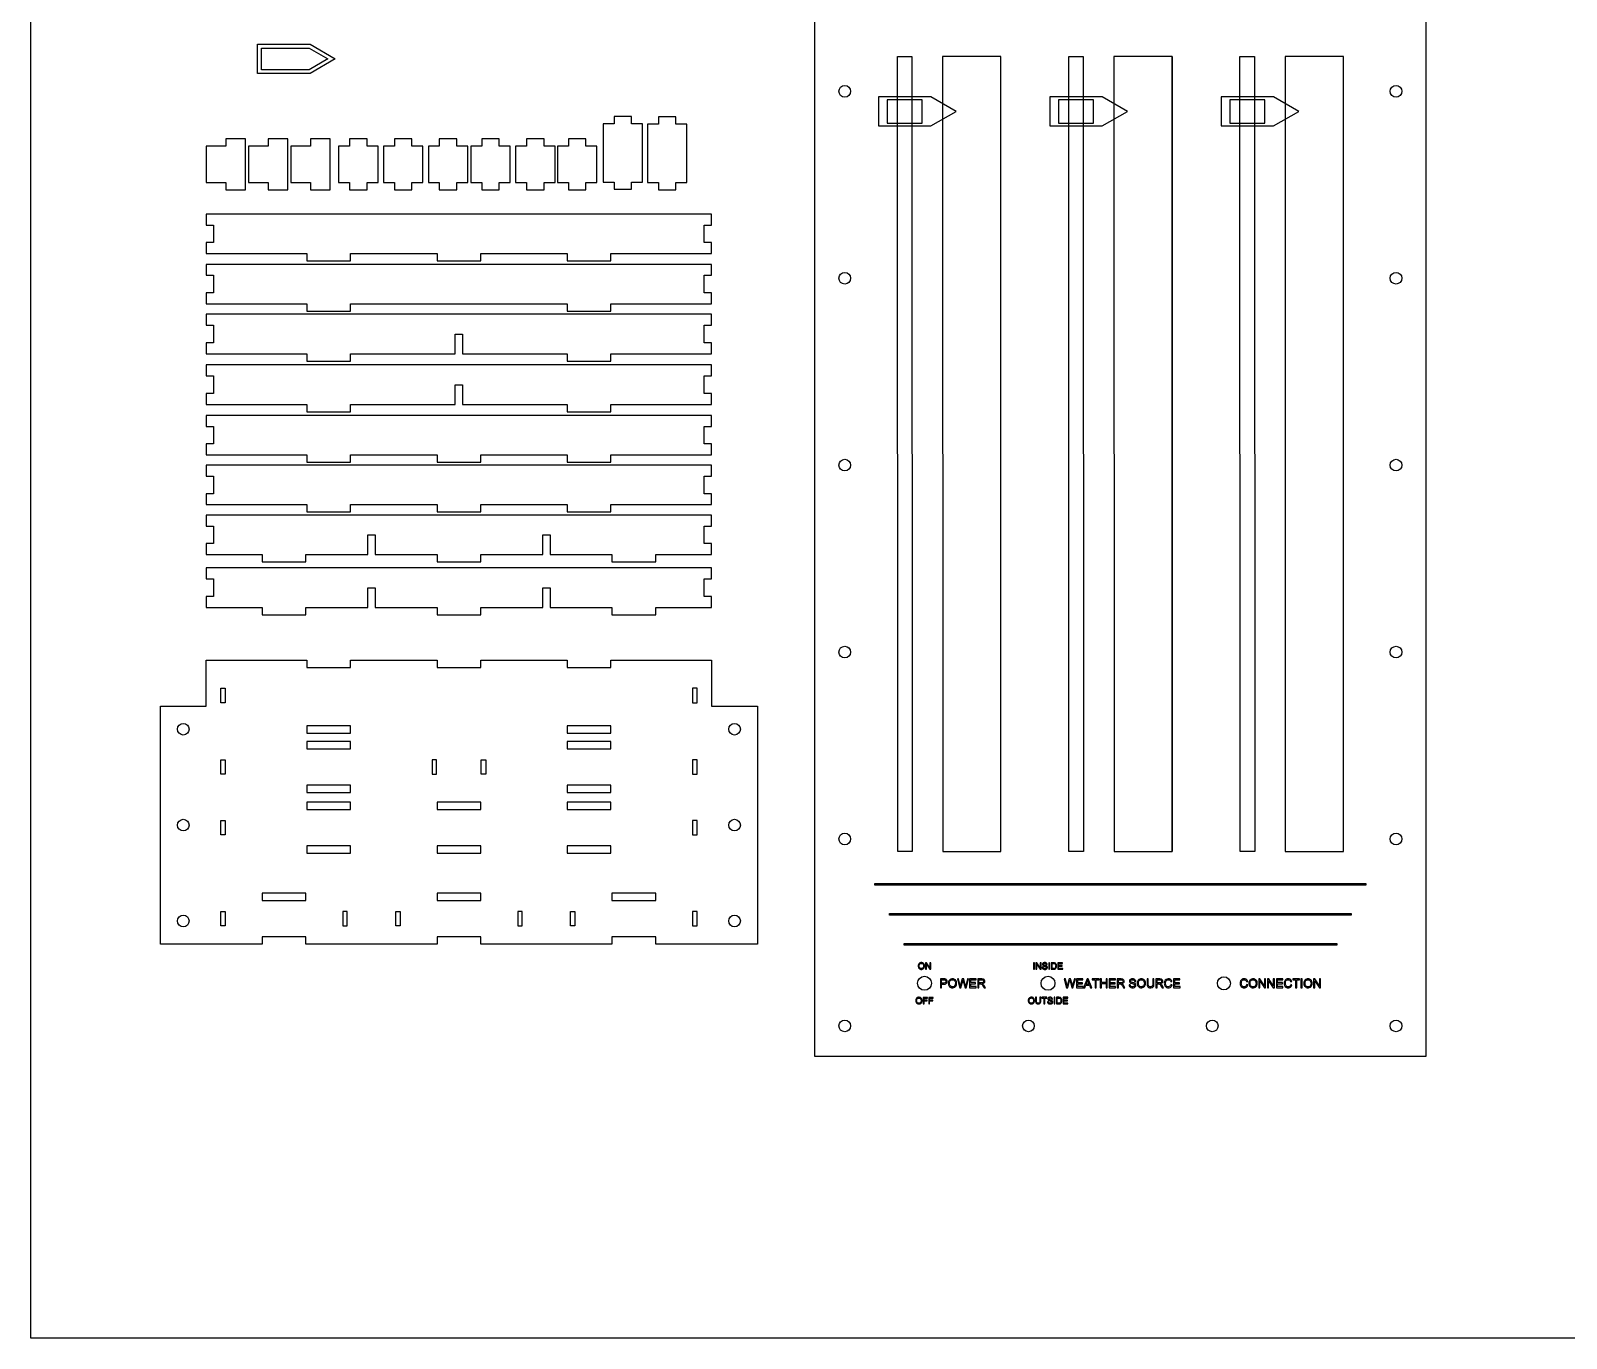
# Model space of a CAD drawing. Header units: inches. Extents: x 17799.5 to 17853.5, y 16359.4 to 16398.9.
# Drawn here: x 17799.5 to 17825.86, y 16359.42 to 16381.87 of the extents above; entities that cross this region are included whole.
import ezdxf

# ---------------------------------------------------------------- set-up
doc = ezdxf.new("R2010")
doc.units = ezdxf.units.IN
doc.header["$MEASUREMENT"] = 0

msp = doc.modelspace()

# ---------------------------------------------------------------- linework, layer by layer
at = {"color": 1, "linetype": 'ByBlock'}
for p, q in [((17819.095, 16381.432), (17819.098, 16367.781)), ((17803.191, 16379.268), (17803.191, 16379.268)), ((17803.918, 16379.268), (17803.918, 16379.268)), ((17804.645, 16379.268), (17804.645, 16379.268))]:
    msp.add_line(p, q, dxfattribs=at)
at = {"color": 3}
msp.add_lwpolyline([(17799.502, 16392.851), (17853.48, 16392.851), (17853.48, 16359.424), (17799.502, 16359.424)], close=True, dxfattribs=at)
at = {"color": 1, "linetype": 'ByBlock'}
for points in [[(17812.958, 16387.769), (17812.958, 16364.269), (17823.458, 16364.269), (17823.458, 16387.769)], [(17803.397, 16381.139), (17803.397, 16381.639), (17804.297, 16381.639), (17804.73, 16381.389), (17804.297, 16381.139)], [(17814.385, 16367.781), (17814.38, 16381.432), (17814.63, 16381.432), (17814.635, 16367.781)], [(17815.158, 16367.781), (17816.158, 16367.781), (17816.155, 16381.432), (17815.155, 16381.432)], [(17817.325, 16367.781), (17817.32, 16381.432), (17817.57, 16381.432), (17817.575, 16367.781)], [(17818.098, 16367.781), (17819.098, 16367.781), (17819.095, 16381.432), (17818.095, 16381.432)], [(17820.265, 16367.781), (17820.26, 16381.432), (17820.51, 16381.432), (17820.515, 16367.781)], [(17821.038, 16367.781), (17822.038, 16367.781), (17822.035, 16381.432), (17821.035, 16381.432)], [(17815.388, 16380.488), (17814.955, 16380.738), (17814.055, 16380.738), (17814.055, 16380.238), (17814.955, 16380.238)], [(17818.328, 16380.488), (17817.895, 16380.738), (17816.995, 16380.738), (17816.995, 16380.238), (17817.895, 16380.238)], [(17821.268, 16380.488), (17820.835, 16380.738), (17819.935, 16380.738), (17819.935, 16380.238), (17820.835, 16380.238)], [(17814.205, 16380.288), (17814.805, 16380.288), (17814.805, 16380.688), (17814.205, 16380.688)], [(17817.145, 16380.288), (17817.745, 16380.288), (17817.745, 16380.688), (17817.145, 16380.688)], [(17820.085, 16380.288), (17820.685, 16380.288), (17820.685, 16380.688), (17820.085, 16380.688)], [(17809.516, 16379.275), (17809.516, 16379.15), (17809.816, 16379.15), (17809.816, 16379.275), (17810.004, 16379.275), (17810.004, 16380.275), (17809.816, 16380.275), (17809.816, 16380.4), (17809.516, 16380.4), (17809.516, 16380.275), (17809.327, 16380.275), (17809.327, 16379.275)], [(17810.278, 16379.268), (17810.278, 16379.143), (17810.578, 16379.143), (17810.578, 16379.268), (17810.766, 16379.268), (17810.766, 16380.268), (17810.578, 16380.268), (17810.578, 16380.393), (17810.278, 16380.393), (17810.278, 16380.268), (17810.089, 16380.268), (17810.089, 16379.268)], [(17804.975, 16379.143), (17805.275, 16379.143), (17805.275, 16379.268), (17805.464, 16379.268), (17805.464, 16379.893), (17805.275, 16379.893), (17805.275, 16380.018), (17804.975, 16380.018), (17804.975, 16379.893), (17804.787, 16379.893), (17804.787, 16379.268), (17804.975, 16379.268)], [(17805.745, 16379.143), (17806.045, 16379.143), (17806.045, 16379.268), (17806.233, 16379.268), (17806.233, 16379.893), (17806.045, 16379.893), (17806.045, 16380.018), (17805.745, 16380.018), (17805.745, 16379.893), (17805.556, 16379.893), (17805.556, 16379.268), (17805.745, 16379.268)], [(17806.516, 16379.143), (17806.816, 16379.143), (17806.816, 16379.268), (17807.005, 16379.268), (17807.005, 16379.893), (17806.816, 16379.893), (17806.816, 16380.018), (17806.516, 16380.018), (17806.516, 16379.893), (17806.328, 16379.893), (17806.328, 16379.268), (17806.516, 16379.268)], [(17807.246, 16379.143), (17807.546, 16379.143), (17807.546, 16379.268), (17807.734, 16379.268), (17807.734, 16379.893), (17807.546, 16379.893), (17807.546, 16380.018), (17807.246, 16380.018), (17807.246, 16379.893), (17807.057, 16379.893), (17807.057, 16379.268), (17807.246, 16379.268)], [(17808.015, 16379.143), (17808.315, 16379.143), (17808.315, 16379.268), (17808.503, 16379.268), (17808.503, 16379.893), (17808.315, 16379.893), (17808.315, 16380.018), (17808.015, 16380.018), (17808.015, 16379.893), (17807.826, 16379.893), (17807.826, 16379.268), (17808.015, 16379.268)], [(17808.733, 16379.143), (17809.033, 16379.143), (17809.033, 16379.268), (17809.221, 16379.268), (17809.221, 16379.893), (17809.033, 16379.893), (17809.033, 16380.018), (17808.733, 16380.018), (17808.733, 16379.893), (17808.544, 16379.893), (17808.544, 16379.268), (17808.733, 16379.268)], [(17802.514, 16378.537), (17802.639, 16378.537), (17802.639, 16378.237), (17802.514, 16378.237), (17802.514, 16378.048), (17804.241, 16378.048), (17804.241, 16377.923), (17804.991, 16377.923), (17804.991, 16378.048), (17806.477, 16378.048), (17806.477, 16377.923), (17807.227, 16377.923), (17807.227, 16378.048), (17808.713, 16378.048), (17808.713, 16377.923), (17809.463, 16377.923), (17809.463, 16378.048), (17811.19, 16378.048), (17811.19, 16378.237), (17811.065, 16378.237), (17811.065, 16378.537), (17811.19, 16378.537), (17811.19, 16378.725), (17802.514, 16378.725)], [(17802.514, 16377.673), (17802.639, 16377.673), (17802.639, 16377.373), (17802.514, 16377.373), (17802.514, 16377.184), (17804.241, 16377.184), (17804.241, 16377.059), (17804.991, 16377.059), (17804.991, 16377.184), (17808.713, 16377.184), (17808.713, 16377.059), (17809.463, 16377.059), (17809.463, 16377.184), (17811.19, 16377.184), (17811.19, 16377.373), (17811.065, 16377.373), (17811.065, 16377.673), (17811.19, 16377.673), (17811.19, 16377.861), (17802.514, 16377.861)], [(17806.79, 16376.327), (17806.79, 16376.665), (17806.915, 16376.665), (17806.915, 16376.327), (17808.713, 16376.327), (17808.713, 16376.202), (17809.463, 16376.202), (17809.463, 16376.327), (17811.19, 16376.327), (17811.19, 16376.515), (17811.065, 16376.515), (17811.065, 16376.815), (17811.19, 16376.815), (17811.19, 16377.004), (17802.514, 16377.004), (17802.514, 16376.815), (17802.639, 16376.815), (17802.639, 16376.515), (17802.514, 16376.515), (17802.514, 16376.327), (17804.241, 16376.327), (17804.241, 16376.202), (17804.991, 16376.202), (17804.991, 16376.327)], [(17806.79, 16375.457), (17806.79, 16375.795), (17806.915, 16375.795), (17806.915, 16375.457), (17808.713, 16375.457), (17808.713, 16375.332), (17809.463, 16375.332), (17809.463, 16375.457), (17811.19, 16375.457), (17811.19, 16375.645), (17811.065, 16375.645), (17811.065, 16375.945), (17811.19, 16375.945), (17811.19, 16376.134), (17802.514, 16376.134), (17802.514, 16375.945), (17802.639, 16375.945), (17802.639, 16375.645), (17802.514, 16375.645), (17802.514, 16375.457), (17804.241, 16375.457), (17804.241, 16375.332), (17804.991, 16375.332), (17804.991, 16375.457)], [(17802.514, 16375.08), (17802.639, 16375.08), (17802.639, 16374.78), (17802.514, 16374.78), (17802.514, 16374.591), (17804.241, 16374.591), (17804.241, 16374.466), (17804.991, 16374.466), (17804.991, 16374.591), (17806.477, 16374.591), (17806.477, 16374.466), (17807.227, 16374.466), (17807.227, 16374.591), (17808.713, 16374.591), (17808.713, 16374.466), (17809.463, 16374.466), (17809.463, 16374.591), (17811.19, 16374.591), (17811.19, 16374.78), (17811.065, 16374.78), (17811.065, 16375.08), (17811.19, 16375.08), (17811.19, 16375.268), (17802.514, 16375.268)], [(17802.514, 16374.224), (17802.639, 16374.224), (17802.639, 16373.924), (17802.514, 16373.924), (17802.514, 16373.736), (17804.241, 16373.736), (17804.241, 16373.611), (17804.991, 16373.611), (17804.991, 16373.736), (17806.477, 16373.736), (17806.477, 16373.611), (17807.227, 16373.611), (17807.227, 16373.736), (17808.713, 16373.736), (17808.713, 16373.611), (17809.463, 16373.611), (17809.463, 16373.736), (17811.19, 16373.736), (17811.19, 16373.924), (17811.065, 16373.924), (17811.065, 16374.224), (17811.19, 16374.224), (17811.19, 16374.413), (17802.514, 16374.413)], [(17805.288, 16373.219), (17805.413, 16373.219), (17805.413, 16372.88), (17806.477, 16372.88), (17806.477, 16372.755), (17807.227, 16372.755), (17807.227, 16372.88), (17808.291, 16372.88), (17808.291, 16373.219), (17808.416, 16373.219), (17808.416, 16372.88), (17809.48, 16372.88), (17809.48, 16372.755), (17810.23, 16372.755), (17810.23, 16372.88), (17811.19, 16372.88), (17811.19, 16373.069), (17811.065, 16373.069), (17811.065, 16373.369), (17811.19, 16373.369), (17811.19, 16373.557), (17802.514, 16373.557), (17802.514, 16373.369), (17802.639, 16373.369), (17802.639, 16373.069), (17802.514, 16373.069), (17802.514, 16372.88), (17803.475, 16372.88), (17803.475, 16372.755), (17804.225, 16372.755), (17804.225, 16372.88), (17805.288, 16372.88)], [(17805.288, 16372.31), (17805.413, 16372.31), (17805.413, 16371.972), (17806.477, 16371.972), (17806.477, 16371.847), (17807.227, 16371.847), (17807.227, 16371.972), (17808.291, 16371.972), (17808.291, 16372.31), (17808.416, 16372.31), (17808.416, 16371.972), (17809.48, 16371.972), (17809.48, 16371.847), (17810.23, 16371.847), (17810.23, 16371.972), (17811.19, 16371.972), (17811.19, 16372.16), (17811.065, 16372.16), (17811.065, 16372.46), (17811.19, 16372.46), (17811.19, 16372.649), (17802.514, 16372.649), (17802.514, 16372.46), (17802.639, 16372.46), (17802.639, 16372.16), (17802.514, 16372.16), (17802.514, 16371.972), (17803.475, 16371.972), (17803.475, 16371.847), (17804.225, 16371.847), (17804.225, 16371.972), (17805.288, 16371.972)], [(17806.477, 16371.065), (17806.477, 16370.94), (17807.227, 16370.94), (17807.227, 16371.065), (17808.713, 16371.065), (17808.713, 16370.94), (17809.463, 16370.94), (17809.463, 16371.065), (17811.19, 16371.065), (17811.19, 16370.278), (17811.977, 16370.278), (17811.977, 16366.19), (17810.23, 16366.19), (17810.23, 16366.315), (17809.48, 16366.315), (17809.48, 16366.19), (17807.227, 16366.19), (17807.227, 16366.315), (17806.477, 16366.315), (17806.477, 16366.19), (17804.225, 16366.19), (17804.225, 16366.315), (17803.475, 16366.315), (17803.475, 16366.19), (17801.727, 16366.19), (17801.727, 16370.278), (17802.514, 16370.278), (17802.514, 16371.065), (17804.241, 16371.065), (17804.241, 16370.94), (17804.991, 16370.94), (17804.991, 16371.065)], [(17802.839, 16370.335), (17802.764, 16370.335), (17802.764, 16370.585), (17802.839, 16370.585)], [(17810.865, 16370.335), (17810.94, 16370.335), (17810.94, 16370.585), (17810.865, 16370.585)], [(17804.241, 16369.815), (17804.991, 16369.815), (17804.991, 16369.94), (17804.241, 16369.94)], [(17808.713, 16369.815), (17809.463, 16369.815), (17809.463, 16369.94), (17808.713, 16369.94)], [(17804.241, 16369.544), (17804.991, 16369.544), (17804.991, 16369.669), (17804.241, 16369.669)], [(17808.713, 16369.544), (17809.463, 16369.544), (17809.463, 16369.669), (17808.713, 16369.669)], [(17802.839, 16369.106), (17802.764, 16369.106), (17802.764, 16369.356), (17802.839, 16369.356)], [(17806.393, 16369.106), (17806.468, 16369.106), (17806.468, 16369.356), (17806.393, 16369.356)], [(17807.312, 16369.106), (17807.237, 16369.106), (17807.237, 16369.356), (17807.312, 16369.356)], [(17810.865, 16369.106), (17810.94, 16369.106), (17810.94, 16369.356), (17810.865, 16369.356)], [(17804.241, 16368.794), (17804.991, 16368.794), (17804.991, 16368.919), (17804.241, 16368.919)], [(17808.713, 16368.794), (17809.463, 16368.794), (17809.463, 16368.919), (17808.713, 16368.919)], [(17804.241, 16368.503), (17804.991, 16368.503), (17804.991, 16368.628), (17804.241, 16368.628)], [(17806.477, 16368.503), (17807.227, 16368.503), (17807.227, 16368.628), (17806.477, 16368.628)], [(17808.713, 16368.503), (17809.463, 16368.503), (17809.463, 16368.628), (17808.713, 16368.628)], [(17802.839, 16368.065), (17802.764, 16368.065), (17802.764, 16368.315), (17802.839, 16368.315)], [(17810.865, 16368.065), (17810.94, 16368.065), (17810.94, 16368.315), (17810.865, 16368.315)], [(17804.241, 16367.753), (17804.991, 16367.753), (17804.991, 16367.878), (17804.241, 16367.878)], [(17806.477, 16367.753), (17807.227, 16367.753), (17807.227, 16367.878), (17806.477, 16367.878)], [(17808.713, 16367.753), (17809.463, 16367.753), (17809.463, 16367.878), (17808.713, 16367.878)], [(17803.475, 16366.94), (17804.225, 16366.94), (17804.225, 16367.065), (17803.475, 16367.065)], [(17806.477, 16366.94), (17807.227, 16366.94), (17807.227, 16367.065), (17806.477, 16367.065)], [(17809.48, 16366.94), (17810.23, 16366.94), (17810.23, 16367.065), (17809.48, 16367.065)], [(17802.839, 16366.503), (17802.764, 16366.503), (17802.764, 16366.753), (17802.839, 16366.753)], [(17804.86, 16366.503), (17804.935, 16366.503), (17804.935, 16366.753), (17804.86, 16366.753)], [(17805.842, 16366.503), (17805.767, 16366.503), (17805.767, 16366.753), (17805.842, 16366.753)], [(17807.863, 16366.503), (17807.938, 16366.503), (17807.938, 16366.753), (17807.863, 16366.753)], [(17808.844, 16366.503), (17808.769, 16366.503), (17808.769, 16366.753), (17808.844, 16366.753)], [(17810.865, 16366.503), (17810.94, 16366.503), (17810.94, 16366.753), (17810.865, 16366.753)]]:
    msp.add_lwpolyline(points, close=True, dxfattribs=at)
at = {"color": 2, "linetype": 'ByBlock'}
for points in [[(17803.462, 16381.203), (17803.462, 16381.574), (17804.28, 16381.574), (17804.602, 16381.389), (17804.28, 16381.203)], [(17813.995, 16367.233), (17822.421, 16367.233), (17822.421, 16367.203), (17813.995, 16367.203)], [(17814.245, 16366.718), (17822.171, 16366.718), (17822.171, 16366.688), (17814.245, 16366.688)], [(17814.495, 16366.203), (17821.921, 16366.203), (17821.921, 16366.173), (17814.495, 16366.173)]]:
    msp.add_lwpolyline(points, close=True, dxfattribs=at)
at = {"color": 1, "linetype": 'ByBlock'}
for points in [[(17803.191, 16380.018), (17802.853, 16380.018), (17802.853, 16379.893), (17802.514, 16379.893), (17802.514, 16379.268)], [(17802.514, 16379.268), (17802.853, 16379.268), (17802.853, 16379.143), (17803.191, 16379.143), (17803.191, 16380.018)], [(17803.918, 16380.018), (17803.58, 16380.018), (17803.58, 16379.893), (17803.241, 16379.893), (17803.241, 16379.268)], [(17803.241, 16379.268), (17803.58, 16379.268), (17803.58, 16379.143), (17803.918, 16379.143), (17803.918, 16380.018)], [(17804.645, 16380.018), (17804.307, 16380.018), (17804.307, 16379.893), (17803.968, 16379.893), (17803.968, 16379.268)], [(17803.968, 16379.268), (17804.307, 16379.268), (17804.307, 16379.143), (17804.645, 16379.143), (17804.645, 16380.018)]]:
    msp.add_lwpolyline(points, dxfattribs=at)
at = {"color": 2, "linetype": 'ByBlock', "flags": 128}
for points in [[(17814.845, 16365.819), (17814.844, 16365.826), (17814.843, 16365.833), (17814.841, 16365.84), (17814.838, 16365.846), (17814.838, 16365.846), (17814.834, 16365.852), (17814.83, 16365.858), (17814.825, 16365.863), (17814.819, 16365.867), (17814.818, 16365.867), (17814.812, 16365.87), (17814.805, 16365.872), (17814.798, 16365.874), (17814.791, 16365.874), (17814.789, 16365.874), (17814.782, 16365.874), (17814.775, 16365.872), (17814.769, 16365.87), (17814.763, 16365.867), (17814.757, 16365.863), (17814.752, 16365.858), (17814.749, 16365.854), (17814.745, 16365.849), (17814.742, 16365.843), (17814.74, 16365.837), (17814.738, 16365.83), (17814.737, 16365.822), (17814.737, 16365.814), (17814.737, 16365.814), (17814.737, 16365.807), (17814.739, 16365.8), (17814.741, 16365.793), (17814.744, 16365.786), (17814.744, 16365.786), (17814.747, 16365.78), (17814.752, 16365.774), (17814.757, 16365.769), (17814.763, 16365.765), (17814.764, 16365.764), (17814.77, 16365.762), (17814.776, 16365.759), (17814.784, 16365.758), (17814.791, 16365.758), (17814.798, 16365.758), (17814.805, 16365.759), (17814.812, 16365.762), (17814.818, 16365.764), (17814.819, 16365.765), (17814.824, 16365.768), (17814.829, 16365.773), (17814.834, 16365.779), (17814.838, 16365.785), (17814.839, 16365.788), (17814.841, 16365.794), (17814.843, 16365.801), (17814.844, 16365.808), (17814.845, 16365.816)], [(17814.829, 16365.814), (17814.829, 16365.807), (17814.827, 16365.799), (17814.825, 16365.793), (17814.822, 16365.787), (17814.819, 16365.782), (17814.816, 16365.78), (17814.811, 16365.776), (17814.805, 16365.773), (17814.798, 16365.771), (17814.791, 16365.77), (17814.788, 16365.77), (17814.781, 16365.771), (17814.775, 16365.774), (17814.769, 16365.777), (17814.763, 16365.782), (17814.76, 16365.787), (17814.756, 16365.792), (17814.754, 16365.799), (17814.753, 16365.806), (17814.752, 16365.814), (17814.752, 16365.819), (17814.753, 16365.827), (17814.755, 16365.835), (17814.757, 16365.841), (17814.76, 16365.846), (17814.764, 16365.85), (17814.765, 16365.852), (17814.771, 16365.856), (17814.777, 16365.859), (17814.784, 16365.861), (17814.791, 16365.861), (17814.798, 16365.86), (17814.805, 16365.859), (17814.811, 16365.856), (17814.817, 16365.851), (17814.821, 16365.846), (17814.825, 16365.84), (17814.826, 16365.837), (17814.828, 16365.83), (17814.829, 16365.823), (17814.829, 16365.816)], [(17814.938, 16365.872), (17814.938, 16365.784), (17814.879, 16365.872), (17814.864, 16365.872), (17814.864, 16365.759), (17814.878, 16365.759), (17814.878, 16365.848), (17814.937, 16365.759), (17814.952, 16365.759), (17814.952, 16365.872)], [(17816.731, 16365.872), (17816.716, 16365.872), (17816.716, 16365.76), (17816.731, 16365.76)], [(17816.832, 16365.872), (17816.832, 16365.784), (17816.772, 16365.872), (17816.757, 16365.872), (17816.757, 16365.76), (17816.771, 16365.76), (17816.771, 16365.848), (17816.831, 16365.76), (17816.846, 16365.76), (17816.846, 16365.872)], [(17816.955, 16365.797), (17816.951, 16365.807), (17816.946, 16365.812), (17816.936, 16365.819), (17816.935, 16365.819), (17816.925, 16365.822), (17816.911, 16365.826), (17816.91, 16365.826), (17816.896, 16365.83), (17816.889, 16365.834), (17816.884, 16365.844), (17816.885, 16365.846), (17816.891, 16365.856), (17816.898, 16365.859), (17816.91, 16365.861), (17816.921, 16365.86), (17816.93, 16365.855), (17816.934, 16365.85), (17816.938, 16365.839), (17816.952, 16365.84), (17816.951, 16365.848), (17816.947, 16365.858), (17816.942, 16365.864), (17816.932, 16365.87), (17816.922, 16365.873), (17816.91, 16365.874), (17816.9, 16365.873), (17816.889, 16365.87), (17816.883, 16365.867), (17816.875, 16365.859), (17816.872, 16365.854), (17816.87, 16365.843), (17816.87, 16365.84), (17816.874, 16365.829), (17816.877, 16365.825), (17816.886, 16365.818), (17816.895, 16365.815), (17816.908, 16365.812), (17816.919, 16365.809), (17816.928, 16365.806), (17816.929, 16365.805), (17816.938, 16365.799), (17816.941, 16365.79), (17816.938, 16365.78), (17816.937, 16365.78), (17816.928, 16365.773), (17816.925, 16365.772), (17816.913, 16365.771), (17816.907, 16365.771), (17816.896, 16365.774), (17816.893, 16365.776), (17816.884, 16365.783), (17816.883, 16365.785), (17816.88, 16365.797), (17816.866, 16365.796), (17816.867, 16365.786), (17816.872, 16365.775), (17816.878, 16365.768), (17816.888, 16365.762), (17816.891, 16365.761), (17816.901, 16365.758), (17816.914, 16365.757), (17816.925, 16365.758), (17816.936, 16365.762), (17816.943, 16365.766), (17816.95, 16365.774), (17816.953, 16365.78), (17816.955, 16365.791)], [(17816.993, 16365.872), (17816.978, 16365.872), (17816.978, 16365.76), (17816.993, 16365.76)], [(17817.112, 16365.821), (17817.111, 16365.833), (17817.108, 16365.843), (17817.108, 16365.844), (17817.102, 16365.854), (17817.095, 16365.863), (17817.089, 16365.866), (17817.078, 16365.87), (17817.071, 16365.872), (17817.058, 16365.872), (17817.019, 16365.872), (17817.019, 16365.76), (17817.067, 16365.76), (17817.078, 16365.761), (17817.081, 16365.762), (17817.092, 16365.767), (17817.094, 16365.769), (17817.102, 16365.777), (17817.105, 16365.782), (17817.109, 16365.794), (17817.112, 16365.804), (17817.112, 16365.816)], [(17817.096, 16365.805), (17817.094, 16365.795), (17817.092, 16365.79), (17817.086, 16365.781), (17817.076, 16365.775), (17817.071, 16365.774), (17817.058, 16365.773), (17817.034, 16365.773), (17817.034, 16365.859), (17817.058, 16365.859), (17817.068, 16365.858), (17817.077, 16365.856), (17817.084, 16365.853), (17817.091, 16365.844), (17817.093, 16365.84), (17817.096, 16365.83), (17817.097, 16365.817)], [(17817.148, 16365.773), (17817.148, 16365.811), (17817.21, 16365.811), (17817.21, 16365.824), (17817.148, 16365.824), (17817.148, 16365.859), (17817.214, 16365.859), (17817.214, 16365.872), (17817.133, 16365.872), (17817.133, 16365.76), (17817.217, 16365.76), (17817.217, 16365.773)], [(17815.232, 16365.535), (17815.234, 16365.55), (17815.234, 16365.556), (17815.23, 16365.571), (17815.228, 16365.574), (17815.217, 16365.585), (17815.214, 16365.587), (17815.199, 16365.592), (17815.193, 16365.593), (17815.176, 16365.594), (17815.12, 16365.594), (17815.12, 16365.443), (17815.139, 16365.443), (17815.139, 16365.504), (17815.18, 16365.504), (17815.198, 16365.506), (17815.212, 16365.511), (17815.222, 16365.518), (17815.225, 16365.522)], [(17815.213, 16365.542), (17815.205, 16365.529), (17815.196, 16365.524), (17815.178, 16365.522), (17815.139, 16365.522), (17815.139, 16365.576), (17815.182, 16365.576), (17815.197, 16365.574), (17815.209, 16365.566), (17815.21, 16365.564), (17815.214, 16365.549)], [(17815.396, 16365.529), (17815.393, 16365.544), (17815.388, 16365.559), (17815.384, 16365.565), (17815.375, 16365.577), (17815.362, 16365.586), (17815.355, 16365.59), (17815.341, 16365.595), (17815.325, 16365.596), (17815.312, 16365.595), (17815.298, 16365.591), (17815.285, 16365.585), (17815.274, 16365.575), (17815.272, 16365.573), (17815.264, 16365.562), (17815.258, 16365.548), (17815.254, 16365.534), (17815.253, 16365.517), (17815.254, 16365.508), (17815.257, 16365.493), (17815.262, 16365.479), (17815.266, 16365.472), (17815.275, 16365.46), (17815.287, 16365.451), (17815.295, 16365.447), (17815.31, 16365.442), (17815.325, 16365.441), (17815.332, 16365.441), (17815.348, 16365.444), (17815.361, 16365.45), (17815.368, 16365.454), (17815.379, 16365.464), (17815.387, 16365.477), (17815.392, 16365.487), (17815.396, 16365.502), (17815.397, 16365.518)], [(17815.377, 16365.516), (17815.374, 16365.499), (17815.37, 16365.485), (17815.362, 16365.473), (17815.354, 16365.466), (17815.341, 16365.46), (17815.325, 16365.458), (17815.314, 16365.459), (17815.3, 16365.464), (17815.288, 16365.473), (17815.28, 16365.486), (17815.275, 16365.5), (17815.274, 16365.516), (17815.274, 16365.524), (17815.276, 16365.541), (17815.282, 16365.554), (17815.289, 16365.565), (17815.297, 16365.571), (17815.31, 16365.577), (17815.325, 16365.579), (17815.338, 16365.577), (17815.352, 16365.572), (17815.362, 16365.564), (17815.37, 16365.55), (17815.371, 16365.549), (17815.375, 16365.535), (17815.377, 16365.518)], [(17815.558, 16365.497), (17815.558, 16365.494), (17815.554, 16365.478), (17815.551, 16365.464), (17815.549, 16365.471), (17815.547, 16365.486), (17815.543, 16365.501), (17815.539, 16365.517), (17815.518, 16365.594), (17815.494, 16365.594), (17815.465, 16365.492), (17815.463, 16365.484), (17815.458, 16365.464), (17815.456, 16365.48), (17815.452, 16365.495), (17815.429, 16365.594), (17815.409, 16365.594), (17815.449, 16365.443), (17815.469, 16365.443), (17815.501, 16365.558), (17815.501, 16365.56), (17815.505, 16365.576), (17815.505, 16365.574), (17815.51, 16365.558), (17815.541, 16365.443), (17815.56, 16365.443), (17815.602, 16365.594), (17815.582, 16365.594)], [(17815.64, 16365.461), (17815.64, 16365.512), (17815.723, 16365.512), (17815.723, 16365.53), (17815.64, 16365.53), (17815.64, 16365.576), (17815.729, 16365.576), (17815.729, 16365.594), (17815.62, 16365.594), (17815.62, 16365.443), (17815.733, 16365.443), (17815.733, 16365.461)], [(17815.879, 16365.561), (17815.874, 16365.575), (17815.869, 16365.581), (17815.857, 16365.589), (17815.844, 16365.592), (17815.827, 16365.594), (17815.76, 16365.594), (17815.76, 16365.443), (17815.78, 16365.443), (17815.78, 16365.51), (17815.803, 16365.51), (17815.814, 16365.509), (17815.823, 16365.505), (17815.834, 16365.495), (17815.838, 16365.489), (17815.848, 16365.475), (17815.867, 16365.443), (17815.892, 16365.443), (17815.866, 16365.484), (17815.86, 16365.493), (17815.85, 16365.504), (17815.838, 16365.512), (17815.844, 16365.513), (17815.859, 16365.518), (17815.87, 16365.525), (17815.878, 16365.537), (17815.88, 16365.553)], [(17815.86, 16365.553), (17815.856, 16365.539), (17815.844, 16365.53), (17815.839, 16365.529), (17815.823, 16365.527), (17815.78, 16365.527), (17815.78, 16365.577), (17815.827, 16365.577), (17815.84, 16365.576), (17815.852, 16365.57), (17815.855, 16365.566)], [(17817.417, 16365.594), (17817.393, 16365.497), (17817.391, 16365.494), (17817.388, 16365.479), (17817.385, 16365.464), (17817.384, 16365.471), (17817.378, 16365.501), (17817.373, 16365.518), (17817.352, 16365.594), (17817.328, 16365.594), (17817.3, 16365.492), (17817.297, 16365.485), (17817.293, 16365.464), (17817.293, 16365.465), (17817.287, 16365.495), (17817.264, 16365.594), (17817.243, 16365.594), (17817.284, 16365.443), (17817.303, 16365.443), (17817.334, 16365.558), (17817.336, 16365.56), (17817.339, 16365.574), (17817.34, 16365.574), (17817.345, 16365.558), (17817.376, 16365.443), (17817.394, 16365.443), (17817.436, 16365.594)], [(17817.475, 16365.461), (17817.475, 16365.512), (17817.558, 16365.512), (17817.558, 16365.529), (17817.475, 16365.529), (17817.475, 16365.576), (17817.564, 16365.576), (17817.564, 16365.594), (17817.454, 16365.594), (17817.454, 16365.443), (17817.567, 16365.443), (17817.567, 16365.461)], [(17817.657, 16365.594), (17817.636, 16365.594), (17817.577, 16365.443), (17817.6, 16365.443), (17817.616, 16365.489), (17817.678, 16365.489), (17817.695, 16365.443), (17817.718, 16365.443)], [(17817.672, 16365.506), (17817.621, 16365.506), (17817.637, 16365.549), (17817.642, 16365.563), (17817.646, 16365.577), (17817.646, 16365.576), (17817.651, 16365.563), (17817.657, 16365.546)], [(17817.791, 16365.576), (17817.842, 16365.576), (17817.842, 16365.594), (17817.722, 16365.594), (17817.722, 16365.576), (17817.772, 16365.576), (17817.772, 16365.443), (17817.791, 16365.443)], [(17817.961, 16365.443), (17817.98, 16365.443), (17817.98, 16365.594), (17817.961, 16365.594), (17817.961, 16365.531), (17817.883, 16365.531), (17817.883, 16365.594), (17817.863, 16365.594), (17817.863, 16365.443), (17817.883, 16365.443), (17817.883, 16365.515), (17817.961, 16365.515)], [(17818.034, 16365.461), (17818.034, 16365.512), (17818.116, 16365.512), (17818.116, 16365.529), (17818.034, 16365.529), (17818.034, 16365.576), (17818.122, 16365.576), (17818.122, 16365.594), (17818.013, 16365.594), (17818.013, 16365.443), (17818.125, 16365.443), (17818.125, 16365.461)], [(17818.272, 16365.561), (17818.266, 16365.574), (17818.263, 16365.58), (17818.25, 16365.589), (17818.238, 16365.592), (17818.22, 16365.594), (17818.154, 16365.594), (17818.154, 16365.443), (17818.173, 16365.443), (17818.173, 16365.51), (17818.196, 16365.51), (17818.208, 16365.509), (17818.217, 16365.506), (17818.226, 16365.495), (17818.232, 16365.489), (17818.241, 16365.474), (17818.26, 16365.443), (17818.286, 16365.443), (17818.259, 16365.485), (17818.253, 16365.494), (17818.242, 16365.504), (17818.23, 16365.512), (17818.236, 16365.513), (17818.251, 16365.518), (17818.263, 16365.525), (17818.271, 16365.537), (17818.274, 16365.552)], [(17818.253, 16365.552), (17818.248, 16365.539), (17818.238, 16365.529), (17818.232, 16365.528), (17818.215, 16365.526), (17818.173, 16365.526), (17818.173, 16365.576), (17818.233, 16365.576), (17818.245, 16365.57), (17818.248, 16365.567)], [(17818.474, 16365.494), (17818.468, 16365.507), (17818.462, 16365.513), (17818.449, 16365.522), (17818.447, 16365.523), (17818.436, 16365.526), (17818.416, 16365.532), (17818.415, 16365.532), (17818.397, 16365.537), (17818.386, 16365.543), (17818.38, 16365.557), (17818.382, 16365.56), (17818.389, 16365.571), (17818.398, 16365.576), (17818.415, 16365.579), (17818.43, 16365.577), (17818.441, 16365.571), (17818.447, 16365.564), (17818.452, 16365.549), (17818.47, 16365.551), (17818.47, 16365.561), (17818.464, 16365.574), (17818.456, 16365.582), (17818.443, 16365.591), (17818.431, 16365.594), (17818.415, 16365.595), (17818.401, 16365.595), (17818.386, 16365.591), (17818.379, 16365.586), (17818.368, 16365.576), (17818.365, 16365.57), (17818.362, 16365.555), (17818.362, 16365.551), (17818.367, 16365.536), (17818.37, 16365.531), (17818.383, 16365.522), (17818.394, 16365.518), (17818.412, 16365.513), (17818.427, 16365.509), (17818.438, 16365.506), (17818.44, 16365.504), (17818.452, 16365.497), (17818.456, 16365.485), (17818.452, 16365.471), (17818.438, 16365.462), (17818.434, 16365.461), (17818.419, 16365.459), (17818.41, 16365.459), (17818.395, 16365.464), (17818.392, 16365.465), (17818.38, 16365.474), (17818.379, 16365.479), (17818.374, 16365.494), (17818.356, 16365.492), (17818.358, 16365.479), (17818.364, 16365.465), (17818.373, 16365.455), (17818.386, 16365.447), (17818.389, 16365.446), (17818.403, 16365.441), (17818.419, 16365.441), (17818.434, 16365.443), (17818.449, 16365.447), (17818.458, 16365.452), (17818.468, 16365.464), (17818.473, 16365.471), (17818.474, 16365.486)], [(17818.639, 16365.529), (17818.636, 16365.545), (17818.63, 16365.558), (17818.627, 16365.566), (17818.618, 16365.577), (17818.605, 16365.586), (17818.597, 16365.589), (17818.584, 16365.594), (17818.567, 16365.595), (17818.555, 16365.595), (17818.54, 16365.591), (17818.527, 16365.585), (17818.515, 16365.573), (17818.506, 16365.561), (17818.501, 16365.549), (17818.497, 16365.534), (17818.495, 16365.516), (17818.5, 16365.494), (17818.504, 16365.479), (17818.509, 16365.473), (17818.518, 16365.461), (17818.53, 16365.452), (17818.537, 16365.447), (17818.552, 16365.443), (17818.567, 16365.441), (17818.575, 16365.441), (17818.59, 16365.444), (17818.605, 16365.45), (17818.611, 16365.455), (17818.621, 16365.464), (17818.63, 16365.477), (17818.635, 16365.488), (17818.638, 16365.503), (17818.639, 16365.518)], [(17818.62, 16365.515), (17818.617, 16365.498), (17818.612, 16365.485), (17818.605, 16365.474), (17818.596, 16365.467), (17818.584, 16365.459), (17818.567, 16365.458), (17818.557, 16365.459), (17818.543, 16365.464), (17818.531, 16365.473), (17818.531, 16365.474), (17818.522, 16365.485), (17818.518, 16365.5), (17818.516, 16365.516), (17818.516, 16365.525), (17818.519, 16365.542), (17818.524, 16365.555), (17818.531, 16365.564), (17818.539, 16365.57), (17818.552, 16365.577), (17818.567, 16365.579), (17818.581, 16365.577), (17818.594, 16365.571), (17818.605, 16365.563), (17818.612, 16365.551), (17818.614, 16365.549), (17818.618, 16365.534), (17818.62, 16365.518)], [(17818.936, 16365.561), (17818.93, 16365.574), (17818.925, 16365.58), (17818.913, 16365.589), (17818.901, 16365.592), (17818.883, 16365.594), (17818.816, 16365.594), (17818.816, 16365.443), (17818.837, 16365.443), (17818.837, 16365.51), (17818.859, 16365.51), (17818.87, 16365.509), (17818.88, 16365.506), (17818.889, 16365.495), (17818.894, 16365.489), (17818.904, 16365.474), (17818.924, 16365.443), (17818.949, 16365.443), (17818.922, 16365.485), (17818.916, 16365.494), (17818.906, 16365.504), (17818.894, 16365.512), (17818.9, 16365.513), (17818.915, 16365.518), (17818.927, 16365.525), (17818.934, 16365.537), (17818.936, 16365.552)], [(17818.916, 16365.552), (17818.912, 16365.539), (17818.9, 16365.529), (17818.895, 16365.528), (17818.879, 16365.526), (17818.837, 16365.526), (17818.837, 16365.576), (17818.897, 16365.576), (17818.909, 16365.57), (17818.912, 16365.567)], [(17819.089, 16365.561), (17819.081, 16365.574), (17819.071, 16365.585), (17819.063, 16365.589), (17819.048, 16365.594), (17819.033, 16365.595), (17819.026, 16365.595), (17819.011, 16365.592), (17818.996, 16365.586), (17818.991, 16365.583), (17818.979, 16365.573), (17818.97, 16365.561), (17818.967, 16365.551), (17818.963, 16365.536), (17818.961, 16365.519), (17818.963, 16365.509), (17818.966, 16365.494), (17818.97, 16365.479), (17818.973, 16365.473), (17818.982, 16365.461), (17818.993, 16365.45), (17819.002, 16365.446), (17819.015, 16365.443), (17819.032, 16365.441), (17819.045, 16365.441), (17819.06, 16365.446), (17819.072, 16365.453), (17819.081, 16365.462), (17819.089, 16365.476), (17819.095, 16365.491), (17819.075, 16365.497), (17819.074, 16365.494), (17819.068, 16365.479), (17819.059, 16365.467), (17819.047, 16365.461), (17819.03, 16365.458), (17819.02, 16365.459), (17819.005, 16365.465), (17818.996, 16365.473), (17818.988, 16365.486), (17818.987, 16365.489), (17818.984, 16365.503), (17818.982, 16365.519), (17818.984, 16365.534), (17818.987, 16365.549), (17818.993, 16365.56), (17819.003, 16365.57), (17819.017, 16365.577), (17819.032, 16365.579), (17819.044, 16365.577), (17819.057, 16365.571), (17819.066, 16365.563), (17819.072, 16365.548), (17819.092, 16365.552)], [(17819.14, 16365.461), (17819.14, 16365.512), (17819.222, 16365.512), (17819.222, 16365.529), (17819.14, 16365.529), (17819.14, 16365.576), (17819.228, 16365.576), (17819.228, 16365.594), (17819.12, 16365.594), (17819.12, 16365.443), (17819.231, 16365.443), (17819.231, 16365.461)], [(17820.288, 16365.489), (17820.285, 16365.503), (17820.283, 16365.52), (17820.285, 16365.534), (17820.288, 16365.549), (17820.293, 16365.56), (17820.304, 16365.571), (17820.317, 16365.577), (17820.333, 16365.579), (17820.345, 16365.578), (17820.358, 16365.571), (17820.366, 16365.563), (17820.373, 16365.548), (17820.393, 16365.552), (17820.389, 16365.561), (17820.382, 16365.574), (17820.372, 16365.585), (17820.364, 16365.589), (17820.35, 16365.594), (17820.334, 16365.596), (17820.326, 16365.596), (17820.311, 16365.593), (17820.297, 16365.587), (17820.292, 16365.584), (17820.28, 16365.573), (17820.272, 16365.56), (17820.267, 16365.55), (17820.264, 16365.535), (17820.263, 16365.52), (17820.264, 16365.509), (17820.266, 16365.493), (17820.271, 16365.479), (17820.274, 16365.473), (17820.283, 16365.46), (17820.293, 16365.45), (17820.302, 16365.446), (17820.316, 16365.442), (17820.333, 16365.44), (17820.346, 16365.441), (17820.36, 16365.446), (17820.372, 16365.454), (17820.382, 16365.462), (17820.39, 16365.476), (17820.395, 16365.491), (17820.375, 16365.496), (17820.375, 16365.493), (17820.369, 16365.478), (17820.36, 16365.468), (17820.347, 16365.46), (17820.331, 16365.458), (17820.321, 16365.459), (17820.306, 16365.465), (17820.297, 16365.473), (17820.289, 16365.486)], [(17820.557, 16365.529), (17820.553, 16365.544), (17820.548, 16365.558), (17820.545, 16365.565), (17820.535, 16365.577), (17820.523, 16365.586), (17820.516, 16365.59), (17820.502, 16365.594), (17820.486, 16365.596), (17820.473, 16365.595), (17820.459, 16365.592), (17820.445, 16365.585), (17820.434, 16365.575), (17820.432, 16365.573), (17820.424, 16365.562), (17820.418, 16365.549), (17820.415, 16365.534), (17820.414, 16365.516), (17820.414, 16365.508), (17820.417, 16365.493), (17820.422, 16365.479), (17820.426, 16365.472), (17820.436, 16365.461), (17820.448, 16365.451), (17820.455, 16365.447), (17820.47, 16365.442), (17820.486, 16365.44), (17820.493, 16365.441), (17820.508, 16365.444), (17820.522, 16365.45), (17820.528, 16365.454), (17820.539, 16365.464), (17820.548, 16365.477), (17820.552, 16365.487), (17820.556, 16365.502), (17820.557, 16365.518)], [(17820.537, 16365.515), (17820.535, 16365.498), (17820.53, 16365.484), (17820.523, 16365.473), (17820.514, 16365.466), (17820.501, 16365.46), (17820.486, 16365.458), (17820.474, 16365.459), (17820.46, 16365.464), (17820.449, 16365.473), (17820.448, 16365.474), (17820.44, 16365.485), (17820.436, 16365.499), (17820.434, 16365.516), (17820.435, 16365.524), (17820.437, 16365.541), (17820.442, 16365.555), (17820.45, 16365.564), (17820.457, 16365.571), (17820.471, 16365.577), (17820.486, 16365.579), (17820.499, 16365.578), (17820.512, 16365.571), (17820.522, 16365.563), (17820.531, 16365.55), (17820.531, 16365.549), (17820.535, 16365.534), (17820.537, 16365.518)], [(17820.682, 16365.593), (17820.682, 16365.476), (17820.602, 16365.593), (17820.582, 16365.593), (17820.582, 16365.443), (17820.602, 16365.443), (17820.602, 16365.561), (17820.681, 16365.443), (17820.701, 16365.443), (17820.701, 16365.593)], [(17820.832, 16365.593), (17820.832, 16365.476), (17820.754, 16365.593), (17820.734, 16365.593), (17820.734, 16365.443), (17820.753, 16365.443), (17820.753, 16365.561), (17820.832, 16365.443), (17820.852, 16365.443), (17820.852, 16365.593)], [(17820.905, 16365.461), (17820.905, 16365.512), (17820.989, 16365.512), (17820.989, 16365.53), (17820.905, 16365.53), (17820.905, 16365.576), (17820.994, 16365.576), (17820.994, 16365.593), (17820.886, 16365.593), (17820.886, 16365.443), (17820.998, 16365.443), (17820.998, 16365.461)], [(17821.146, 16365.561), (17821.138, 16365.574), (17821.127, 16365.585), (17821.12, 16365.589), (17821.106, 16365.594), (17821.09, 16365.596), (17821.083, 16365.596), (17821.068, 16365.593), (17821.054, 16365.587), (17821.048, 16365.584), (17821.037, 16365.573), (17821.028, 16365.56), (17821.024, 16365.55), (17821.02, 16365.535), (17821.02, 16365.52), (17821.02, 16365.509), (17821.022, 16365.493), (17821.027, 16365.479), (17821.03, 16365.473), (17821.039, 16365.46), (17821.05, 16365.45), (17821.059, 16365.446), (17821.073, 16365.442), (17821.09, 16365.44), (17821.102, 16365.441), (17821.117, 16365.446), (17821.129, 16365.454), (17821.138, 16365.462), (17821.146, 16365.476), (17821.152, 16365.491), (17821.132, 16365.496), (17821.131, 16365.493), (17821.126, 16365.478), (17821.116, 16365.468), (17821.104, 16365.46), (17821.088, 16365.458), (17821.077, 16365.459), (17821.063, 16365.465), (17821.053, 16365.473), (17821.045, 16365.486), (17821.044, 16365.489), (17821.041, 16365.503), (17821.04, 16365.52), (17821.041, 16365.534), (17821.044, 16365.549), (17821.05, 16365.56), (17821.061, 16365.571), (17821.074, 16365.577), (17821.09, 16365.579), (17821.101, 16365.578), (17821.114, 16365.571), (17821.123, 16365.563), (17821.13, 16365.548), (17821.149, 16365.552)], [(17821.235, 16365.576), (17821.284, 16365.576), (17821.284, 16365.593), (17821.165, 16365.593), (17821.165, 16365.576), (17821.214, 16365.576), (17821.214, 16365.443), (17821.235, 16365.443)], [(17821.328, 16365.593), (17821.307, 16365.593), (17821.307, 16365.443), (17821.328, 16365.443)], [(17821.499, 16365.529), (17821.496, 16365.544), (17821.491, 16365.558), (17821.487, 16365.565), (17821.478, 16365.577), (17821.465, 16365.586), (17821.458, 16365.59), (17821.444, 16365.594), (17821.428, 16365.596), (17821.415, 16365.595), (17821.401, 16365.592), (17821.387, 16365.585), (17821.377, 16365.575), (17821.375, 16365.573), (17821.366, 16365.562), (17821.361, 16365.549), (17821.357, 16365.534), (17821.357, 16365.516), (17821.357, 16365.508), (17821.359, 16365.493), (17821.365, 16365.479), (17821.369, 16365.472), (17821.378, 16365.461), (17821.39, 16365.451), (17821.398, 16365.447), (17821.412, 16365.442), (17821.428, 16365.44), (17821.436, 16365.441), (17821.451, 16365.444), (17821.465, 16365.45), (17821.471, 16365.454), (17821.482, 16365.464), (17821.491, 16365.477), (17821.494, 16365.487), (17821.499, 16365.502), (17821.5, 16365.518)], [(17821.48, 16365.515), (17821.478, 16365.498), (17821.473, 16365.484), (17821.465, 16365.473), (17821.457, 16365.466), (17821.444, 16365.46), (17821.428, 16365.458), (17821.417, 16365.459), (17821.403, 16365.464), (17821.392, 16365.473), (17821.391, 16365.474), (17821.383, 16365.485), (17821.379, 16365.499), (17821.377, 16365.516), (17821.377, 16365.524), (17821.379, 16365.541), (17821.385, 16365.555), (17821.392, 16365.564), (17821.4, 16365.571), (17821.413, 16365.577), (17821.429, 16365.579), (17821.441, 16365.578), (17821.455, 16365.571), (17821.465, 16365.563), (17821.473, 16365.55), (17821.474, 16365.549), (17821.478, 16365.534), (17821.48, 16365.518)], [(17821.624, 16365.593), (17821.624, 16365.476), (17821.545, 16365.593), (17821.525, 16365.593), (17821.525, 16365.443), (17821.545, 16365.443), (17821.545, 16365.561), (17821.623, 16365.443), (17821.643, 16365.443), (17821.643, 16365.593)], [(17814.803, 16365.224), (17814.802, 16365.231), (17814.801, 16365.238), (17814.799, 16365.245), (17814.796, 16365.251), (17814.796, 16365.251), (17814.792, 16365.257), (17814.788, 16365.263), (17814.783, 16365.268), (17814.777, 16365.272), (17814.776, 16365.272), (17814.77, 16365.275), (17814.763, 16365.277), (17814.756, 16365.279), (17814.749, 16365.279), (17814.747, 16365.279), (17814.74, 16365.279), (17814.733, 16365.277), (17814.727, 16365.275), (17814.72, 16365.272), (17814.715, 16365.268), (17814.71, 16365.263), (17814.707, 16365.259), (17814.703, 16365.254), (17814.7, 16365.248), (17814.698, 16365.242), (17814.696, 16365.235), (17814.695, 16365.227), (17814.695, 16365.219), (17814.695, 16365.219), (17814.695, 16365.212), (17814.696, 16365.205), (17814.699, 16365.198), (17814.701, 16365.191), (17814.701, 16365.191), (17814.705, 16365.185), (17814.709, 16365.179), (17814.715, 16365.175), (17814.72, 16365.17), (17814.721, 16365.169), (17814.728, 16365.167), (17814.734, 16365.164), (17814.741, 16365.163), (17814.749, 16365.163), (17814.756, 16365.163), (17814.763, 16365.164), (17814.769, 16365.167), (17814.776, 16365.169), (17814.776, 16365.17), (17814.782, 16365.173), (17814.787, 16365.178), (17814.792, 16365.184), (17814.796, 16365.19), (17814.797, 16365.193), (17814.799, 16365.199), (17814.801, 16365.206), (17814.802, 16365.213), (17814.803, 16365.221)], [(17814.787, 16365.22), (17814.787, 16365.212), (17814.785, 16365.204), (17814.783, 16365.198), (17814.78, 16365.192), (17814.776, 16365.187), (17814.774, 16365.185), (17814.769, 16365.181), (17814.763, 16365.178), (17814.756, 16365.176), (17814.749, 16365.175), (17814.745, 16365.175), (17814.739, 16365.176), (17814.732, 16365.179), (17814.727, 16365.182), (17814.721, 16365.187), (17814.717, 16365.192), (17814.714, 16365.197), (17814.712, 16365.204), (17814.711, 16365.211), (17814.71, 16365.219), (17814.71, 16365.224), (17814.711, 16365.232), (17814.713, 16365.24), (17814.715, 16365.246), (17814.718, 16365.251), (17814.722, 16365.255), (17814.723, 16365.257), (17814.729, 16365.261), (17814.735, 16365.264), (17814.742, 16365.266), (17814.749, 16365.266), (17814.756, 16365.266), (17814.763, 16365.264), (17814.769, 16365.261), (17814.775, 16365.256), (17814.779, 16365.251), (17814.783, 16365.245), (17814.784, 16365.242), (17814.785, 16365.235), (17814.787, 16365.228), (17814.787, 16365.221)], [(17814.837, 16365.216), (17814.89, 16365.216), (17814.89, 16365.229), (17814.837, 16365.229), (17814.837, 16365.264), (17814.899, 16365.264), (17814.899, 16365.277), (17814.823, 16365.277), (17814.823, 16365.164), (17814.837, 16365.164)], [(17814.933, 16365.216), (17814.986, 16365.216), (17814.986, 16365.229), (17814.933, 16365.229), (17814.933, 16365.264), (17814.995, 16365.264), (17814.995, 16365.277), (17814.919, 16365.277), (17814.919, 16365.164), (17814.933, 16365.164)], [(17816.733, 16365.23), (17816.73, 16365.241), (17816.727, 16365.252), (17816.724, 16365.256), (17816.717, 16365.265), (17816.708, 16365.272), (17816.702, 16365.275), (17816.691, 16365.279), (17816.68, 16365.28), (17816.67, 16365.279), (17816.659, 16365.276), (17816.649, 16365.271), (17816.641, 16365.264), (17816.639, 16365.263), (17816.633, 16365.254), (17816.629, 16365.244), (17816.627, 16365.233), (17816.625, 16365.22), (17816.626, 16365.214), (17816.628, 16365.203), (17816.632, 16365.192), (17816.635, 16365.187), (17816.642, 16365.178), (17816.651, 16365.171), (17816.657, 16365.168), (17816.668, 16365.164), (17816.679, 16365.163), (17816.685, 16365.163), (17816.696, 16365.165), (17816.707, 16365.17), (17816.712, 16365.173), (17816.72, 16365.181), (17816.726, 16365.191), (17816.729, 16365.198), (17816.732, 16365.209), (17816.733, 16365.221)], [(17816.718, 16365.219), (17816.716, 16365.207), (17816.713, 16365.196), (17816.707, 16365.188), (17816.701, 16365.182), (17816.691, 16365.177), (17816.679, 16365.176), (17816.671, 16365.177), (17816.661, 16365.181), (17816.652, 16365.188), (17816.652, 16365.188), (17816.646, 16365.197), (17816.642, 16365.207), (17816.641, 16365.22), (17816.641, 16365.226), (17816.643, 16365.239), (17816.647, 16365.248), (17816.652, 16365.256), (17816.658, 16365.261), (17816.668, 16365.265), (17816.68, 16365.267), (17816.689, 16365.266), (17816.7, 16365.261), (17816.707, 16365.255), (17816.713, 16365.245), (17816.714, 16365.244), (17816.717, 16365.233), (17816.718, 16365.221)], [(17816.826, 16365.213), (17816.826, 16365.203), (17816.824, 16365.192), (17816.819, 16365.184), (17816.818, 16365.183), (17816.809, 16365.178), (17816.796, 16365.177), (17816.79, 16365.177), (17816.78, 16365.18), (17816.777, 16365.182), (17816.77, 16365.191), (17816.768, 16365.199), (17816.768, 16365.213), (17816.768, 16365.278), (17816.753, 16365.278), (17816.753, 16365.206), (17816.754, 16365.194), (17816.757, 16365.184), (17816.762, 16365.176), (17816.771, 16365.169), (17816.774, 16365.167), (17816.784, 16365.164), (17816.797, 16365.163), (17816.802, 16365.163), (17816.814, 16365.165), (17816.824, 16365.169), (17816.832, 16365.176), (17816.837, 16365.186), (17816.838, 16365.189), (17816.84, 16365.199), (17816.841, 16365.213), (17816.841, 16365.278), (17816.826, 16365.278)], [(17816.909, 16365.264), (17816.946, 16365.264), (17816.946, 16365.278), (17816.857, 16365.278), (17816.857, 16365.264), (17816.894, 16365.264), (17816.894, 16365.165), (17816.909, 16365.165)], [(17817.046, 16365.203), (17817.042, 16365.213), (17817.037, 16365.218), (17817.027, 16365.224), (17817.026, 16365.225), (17817.016, 16365.228), (17817.002, 16365.232), (17817.001, 16365.232), (17816.987, 16365.236), (17816.98, 16365.24), (17816.975, 16365.249), (17816.975, 16365.252), (17816.982, 16365.261), (17816.989, 16365.265), (17817.001, 16365.267), (17817.011, 16365.265), (17817.021, 16365.261), (17817.025, 16365.256), (17817.029, 16365.245), (17817.043, 16365.246), (17817.042, 16365.253), (17817.037, 16365.264), (17817.033, 16365.269), (17817.023, 16365.276), (17817.013, 16365.279), (17817.001, 16365.28), (17816.991, 16365.279), (17816.98, 16365.276), (17816.974, 16365.272), (17816.966, 16365.264), (17816.963, 16365.26), (17816.961, 16365.249), (17816.961, 16365.245), (17816.965, 16365.235), (17816.967, 16365.231), (17816.977, 16365.224), (17816.985, 16365.221), (17816.999, 16365.217), (17817.01, 16365.214), (17817.019, 16365.212), (17817.019, 16365.211), (17817.029, 16365.205), (17817.032, 16365.196), (17817.029, 16365.186), (17817.029, 16365.185), (17817.019, 16365.179), (17817.016, 16365.178), (17817.004, 16365.176), (17816.998, 16365.177), (17816.987, 16365.18), (17816.984, 16365.181), (17816.975, 16365.189), (17816.974, 16365.191), (17816.971, 16365.203), (17816.957, 16365.201), (17816.958, 16365.191), (17816.963, 16365.181), (17816.969, 16365.174), (17816.979, 16365.168), (17816.981, 16365.167), (17816.992, 16365.164), (17817.005, 16365.163), (17817.016, 16365.164), (17817.026, 16365.168), (17817.034, 16365.172), (17817.041, 16365.18), (17817.044, 16365.186), (17817.046, 16365.197)], [(17817.084, 16365.278), (17817.069, 16365.278), (17817.069, 16365.165), (17817.084, 16365.165)], [(17817.203, 16365.227), (17817.202, 16365.238), (17817.199, 16365.249), (17817.199, 16365.249), (17817.193, 16365.26), (17817.186, 16365.268), (17817.18, 16365.272), (17817.169, 16365.276), (17817.162, 16365.277), (17817.149, 16365.278), (17817.11, 16365.278), (17817.11, 16365.165), (17817.151, 16365.165), (17817.158, 16365.165), (17817.169, 16365.167), (17817.172, 16365.168), (17817.182, 16365.173), (17817.184, 16365.174), (17817.192, 16365.183), (17817.196, 16365.188), (17817.2, 16365.199), (17817.202, 16365.21), (17817.203, 16365.222)], [(17817.187, 16365.211), (17817.185, 16365.201), (17817.183, 16365.195), (17817.176, 16365.186), (17817.167, 16365.18), (17817.162, 16365.179), (17817.149, 16365.178), (17817.125, 16365.178), (17817.125, 16365.264), (17817.149, 16365.264), (17817.158, 16365.264), (17817.168, 16365.262), (17817.174, 16365.259), (17817.182, 16365.249), (17817.184, 16365.246), (17817.187, 16365.235), (17817.188, 16365.222)], [(17817.239, 16365.178), (17817.239, 16365.217), (17817.301, 16365.217), (17817.301, 16365.23), (17817.239, 16365.23), (17817.239, 16365.264), (17817.305, 16365.264), (17817.305, 16365.278), (17817.224, 16365.278), (17817.224, 16365.165), (17817.308, 16365.165), (17817.308, 16365.178)]]:
    msp.add_lwpolyline(points, close=True, dxfattribs=at)
msp.add_lwpolyline([(17818.764, 16365.594), (17818.764, 16365.494), (17818.761, 16365.479), (17818.755, 16365.468), (17818.752, 16365.467), (17818.74, 16365.461), (17818.723, 16365.459), (17818.716, 16365.459), (17818.702, 16365.464), (17818.698, 16365.467), (17818.689, 16365.479), (17818.686, 16365.489), (17818.686, 16365.594), (17818.665, 16365.594), (17818.665, 16365.507), (17818.666, 16365.498), (17818.668, 16365.482), (17818.671, 16365.47), (17818.678, 16365.458), (17818.69, 16365.449), (17818.695, 16365.446), (17818.708, 16365.443), (17818.725, 16365.441), (17818.732, 16365.441), (17818.747, 16365.444), (17818.761, 16365.449), (17818.771, 16365.458), (17818.779, 16365.471), (17818.78, 16365.476), (17818.783, 16365.489), (17818.783, 16365.594), (17818.764, 16365.594)], dxfattribs=at)
at = {"color": 1, "linetype": 'ByBlock'}
for centre, radius in [((17813.476, 16380.832), 0.1), ((17822.939, 16380.832), 0.1), ((17813.476, 16377.623), 0.1), ((17822.939, 16377.623), 0.1), ((17813.476, 16374.414), 0.1), ((17822.939, 16374.414), 0.1), ((17813.476, 16371.205), 0.1), ((17822.939, 16371.205), 0.1), ((17802.121, 16369.881), 0.1), ((17811.584, 16369.881), 0.1), ((17802.121, 16368.234), 0.1), ((17811.584, 16368.234), 0.1), ((17813.476, 16367.996), 0.1), ((17822.939, 16367.996), 0.1), ((17802.121, 16366.588), 0.1), ((17811.584, 16366.588), 0.1), ((17814.845, 16365.518), 0.12), ((17816.965, 16365.518), 0.12), ((17819.985, 16365.518), 0.113), ((17813.476, 16364.787), 0.1), ((17816.63, 16364.787), 0.1), ((17819.785, 16364.787), 0.1), ((17822.939, 16364.787), 0.1)]:
    msp.add_circle(centre, radius, dxfattribs=at)

doc.saveas('drawing.dxf')
